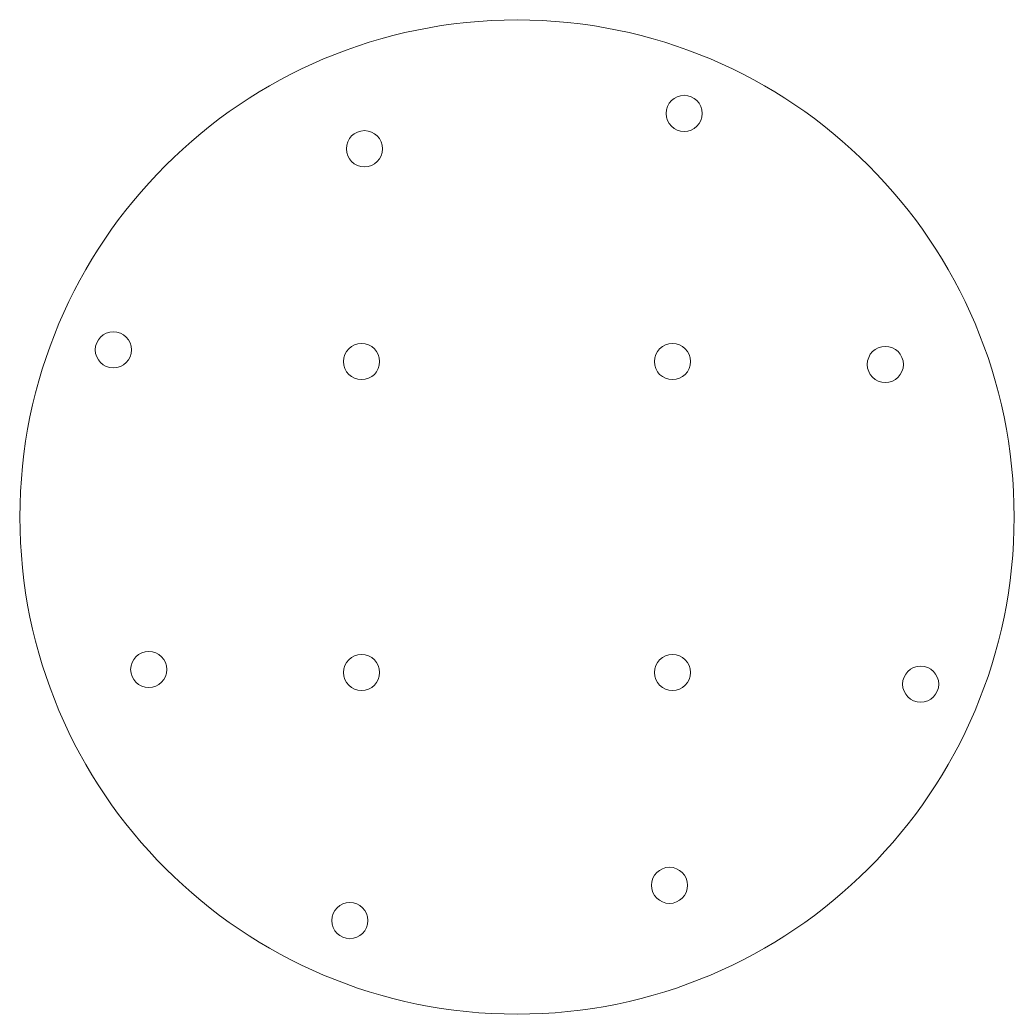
# Model space of a CAD drawing. Header units: millimetres. Extents: x 64 to 229, y 25 to 190.
import ezdxf

# ---------------------------------------------------------------- set-up
doc = ezdxf.new("R2010")
doc.units = ezdxf.units.MM

msp = doc.modelspace()

# ---------------------------------------------------------------- linework, layer by layer
at = {"color": 7, "linetype": 'Continuous', "lineweight": 15}
for centre, radius in [((146.33, 107.21), 82.55), ((174.09, 174.24), 3), ((120.99, 168.37), 3), ((79.3, 134.98), 3), ((120.52, 133.02), 3), ((172.14, 133.02), 3), ((207.49, 132.55), 3), ((85.17, 81.88), 3), ((120.52, 81.4), 3), ((172.14, 81.4), 3), ((213.36, 79.45), 3), ((171.66, 46.05), 3), ((118.56, 40.19), 3)]:
    msp.add_circle(centre, radius, dxfattribs=at)

doc.saveas('drawing.dxf')
